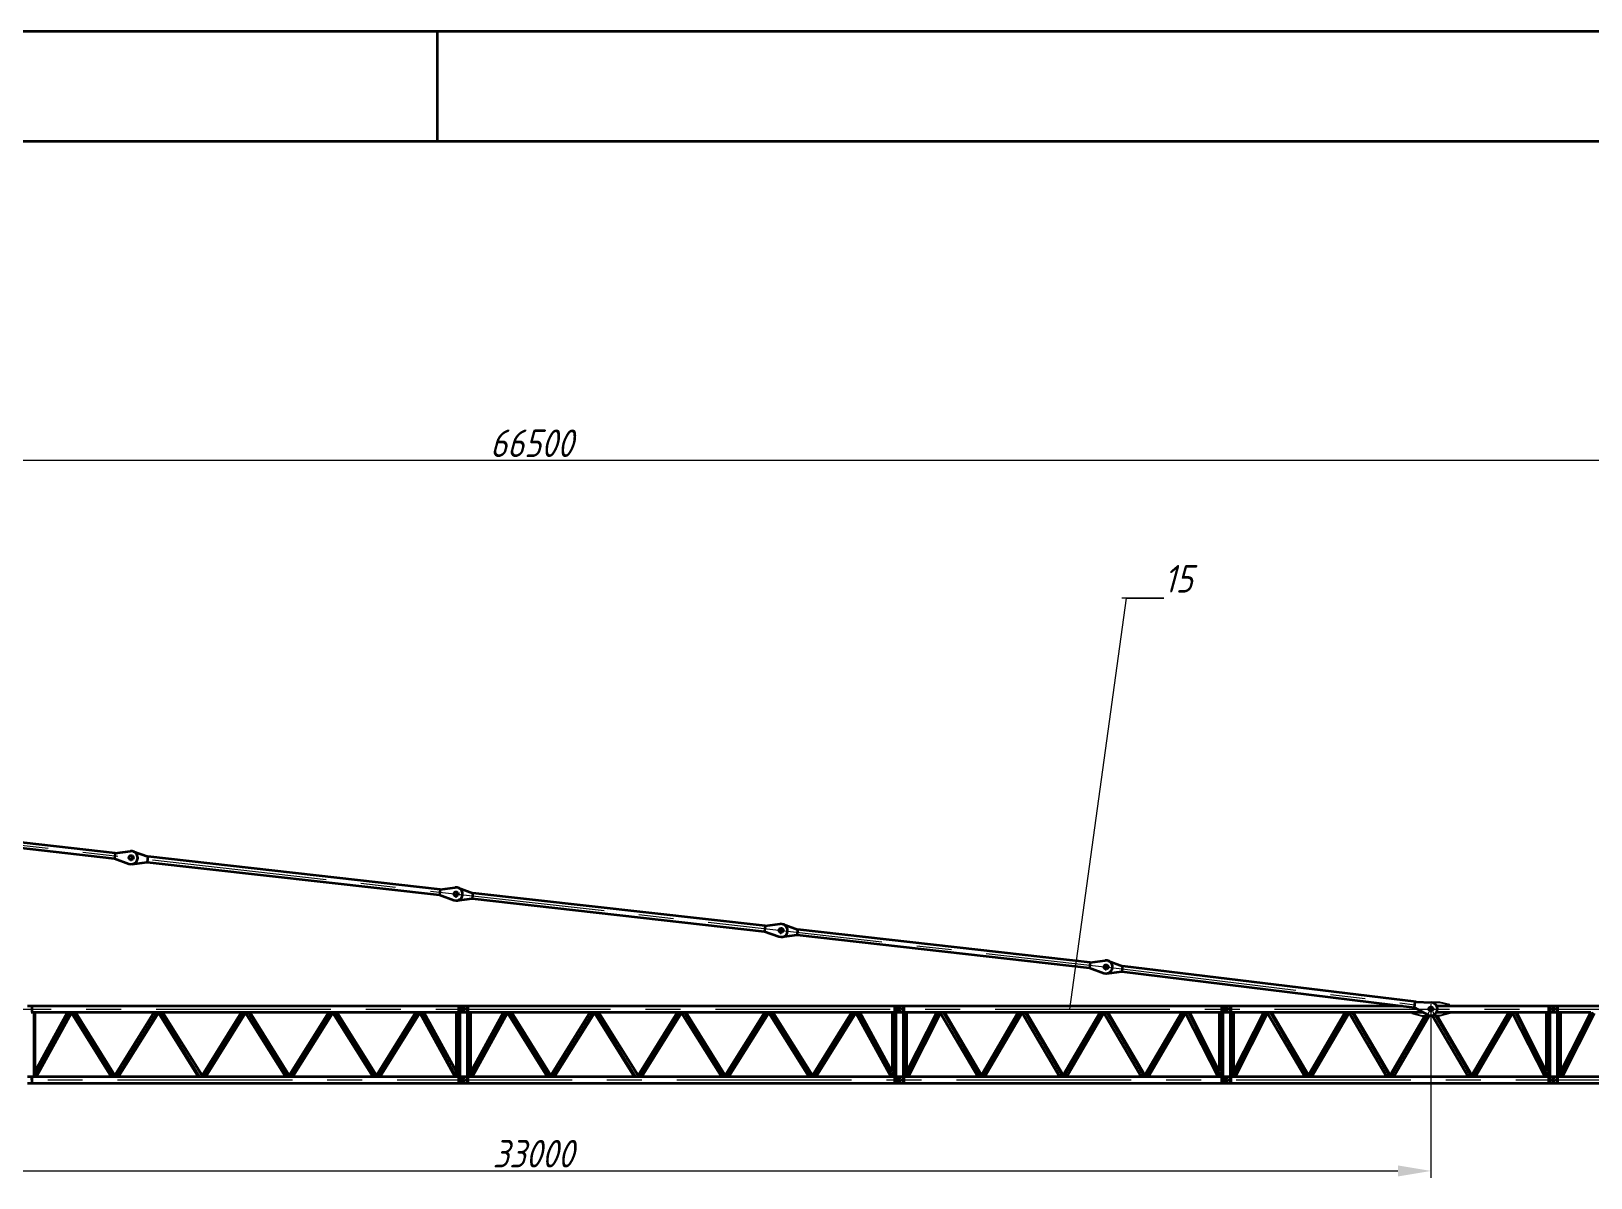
# Model space of a CAD drawing. Header units: millimetres. Extents: x 4452 to 5641, y -238 to 603.
# Drawn here: x 4972.5 to 5255.8, y 394.8 to 603 of the extents above; entities that cross this region are included whole.
import ezdxf
from ezdxf import colors
from ezdxf.entities.mleader import LeaderData, LeaderLine
from ezdxf.math import Vec2, Vec3

# ---------------------------------------------------------------- set-up
doc = ezdxf.new("R2010")
doc.units = ezdxf.units.MM
doc.linetypes.add('CENTER', pattern=[50.8, 31.75, -6.35, 6.35, -6.35])
for name, color, linetype, lineweight in [('EB0', 7, 'Continuous', 35), ('中心线层', 1, 'CENTER', 25), ('总内框线', 7, 'Continuous', 50), ('标注层', 3, 'Continuous', 25), ('粗实线', 7, 'Continuous', 50)]:
    doc.layers.add(name, color=color, linetype=linetype, lineweight=lineweight)
doc.styles.add('5号字', font='gbeitc.shx', dxfattribs={"height": 5, "bigfont": 'gbcbig.shx'})
doc.styles.get("Standard").update_dxf_attribs({"font": 'txt', "bigfont": 'gbcbig.shx'})
doc.dimstyles.new('ISO-25', dxfattribs={"dimtxt": 2.5, "dimasz": 2.5, "dimexe": 1.25, "dimexo": 0.625, "dimtad": 1, "dimtxsty": 'Standard', "dimcen": 2.5, "dimadec": 0, "dimazin": 0, "dimtfac": 1, "dimtmove": 0, "dimatfit": 3, "dimfxl": 1, "dimarcsym": 0})

# ---------------------------------------------------------------- blocks, each defined once
blk = doc.blocks.new('*D11')
at = {"layer": 'Defpoints', "color": 0, "transparency": 16777216}
for p in [(4734.22, 525.06), (4734.22, 412.53), (5392.64, 412.53)]:
    blk.add_point(p, dxfattribs=at)
at = {"layer": '标注层', "color": 0, "lineweight": -2, "transparency": 16777216}
for p, q in [((4734.22, 413.15), (4734.22, 526.31)), ((5386.64, 525.06), (4740.22, 525.06)), ((5392.64, 413.15), (5392.64, 526.31))]:
    blk.add_line(p, q, dxfattribs=at)
at = {"layer": '标注层', "color": 0, "transparency": 16777216}
for points in [[(4740.22, 526.06), (4740.22, 524.06), (4734.22, 525.06)], [(5386.64, 526.06), (5386.64, 524.06), (5392.64, 525.06)]]:
    blk.add_solid(points, dxfattribs=at)
at = {"layer": '标注层', "color": 0, "transparency": 16777216, "insert": (5063.43, 528.19), "char_height": 5, "attachment_point": 5, "style": '5号字'}
blk.add_mtext('66500', dxfattribs=at)
blk = doc.blocks.new('*D13')
at = {"layer": 'Defpoints', "color": 0, "transparency": 16777216}
for p in [(4900.63, 425.49), (5226.81, 425.4), (5226.81, 396)]:
    blk.add_point(p, dxfattribs=at)
at = {"layer": '标注层', "color": 0, "lineweight": -2, "transparency": 16777216}
for p, q in [((4900.63, 424.87), (4900.63, 394.75)), ((5226.81, 424.77), (5226.81, 394.75)), ((4906.63, 396), (5220.81, 396))]:
    blk.add_line(p, q, dxfattribs=at)
at = {"layer": '标注层', "color": 0, "transparency": 16777216}
for points in [[(4906.63, 397), (4906.63, 395), (4900.63, 396)], [(5220.81, 397), (5220.81, 395), (5226.81, 396)]]:
    blk.add_solid(points, dxfattribs=at)
at = {"layer": '标注层', "color": 0, "transparency": 16777216, "insert": (5063.72, 399.13), "char_height": 5, "attachment_point": 5, "style": '5号字'}
blk.add_mtext('33000', dxfattribs=at)
blk = doc.blocks.new('_None')

msp = doc.modelspace()

# ---------------------------------------------------------------- linework, layer by layer
at = {"layer": 'EB0', "color": 0}
for p, q in [((5226.289, 426.609), (5226.811, 426.608)), ((5228.424, 426.608), (5226.811, 426.608)), ((5230.239, 426.144), (5228.424, 426.608)), ((5230.239, 425.946), (5230.239, 426.148)), ((5223.382, 424.656), (5223.382, 424.857)), ((5223.382, 424.652), (5225.197, 424.188)), ((5225.197, 424.188), (5226.811, 424.188)), ((5228.424, 424.188), (5226.811, 424.188)), ((5230.239, 424.652), (5228.424, 424.188)), ((5230.239, 424.656), (5230.239, 424.857))]:
    msp.add_line(p, q, dxfattribs=at)
at = {"layer": '中心线层', "color": 0}
for p, q in [((4742.139, 480.812), (5170.732, 432.729)), ((4990.756, 453.497), (4990.616, 452.25)), ((5049.785, 446.874), (5049.645, 445.628)), ((5108.183, 439.747), (5109.43, 439.608)), ((5108.815, 440.252), (5108.675, 439.006)), ((5167.845, 433.63), (5167.705, 432.383)), ((5167.213, 433.125), (5168.459, 432.985)), ((5170.732, 432.73), (5223.864, 426.195)), ((4741.216, 425.4), (5386.696, 425.4)), ((5051.086, 424.806), (5051.086, 425.994)), ((5130.286, 424.806), (5130.286, 425.994)), ((5189.686, 424.806), (5189.686, 425.994)), ((5226.811, 426.266), (5226.811, 424.681)), ((5226.811, 426.266), (5226.811, 424.681)), ((5249.086, 424.806), (5249.086, 425.994)), ((4972.876, 424.855), (4972.876, 413.124)), ((4973.065, 413.124), (4979.474, 424.855)), ((4987.449, 413.124), (4980.189, 424.855)), ((4995.272, 424.855), (4988, 413.124)), ((5003.226, 413.124), (4996.029, 424.855)), ((5011.112, 424.855), (5003.849, 413.124)), ((5019.099, 413.124), (5011.869, 424.855)), ((5026.952, 424.855), (5019.683, 413.124)), ((5034.985, 413.124), (5027.709, 424.855)), ((5042.792, 424.855), (5035.505, 413.124)), ((5049.792, 413.169), (5043.463, 424.855)), ((5050.096, 424.855), (5050.096, 413.124)), ((5052.076, 424.855), (5052.076, 413.124)), ((5052.265, 413.124), (5058.674, 424.855)), ((5066.649, 413.124), (5059.389, 424.855)), ((5074.472, 424.855), (5067.2, 413.124)), ((5082.426, 413.124), (5075.229, 424.855)), ((5090.312, 424.855), (5083.049, 413.124)), ((5098.299, 413.124), (5091.069, 424.855)), ((5106.152, 424.855), (5098.883, 413.124)), ((5114.185, 413.124), (5106.909, 424.855)), ((5121.992, 424.855), (5114.705, 413.124)), ((5128.992, 413.169), (5122.663, 424.855)), ((5129.296, 424.855), (5129.296, 413.124)), ((5131.271, 424.855), (5131.271, 413.124)), ((5137.389, 424.855), (5131.509, 413.124)), ((5138.08, 424.855), (5144.883, 413.124)), ((5152.201, 424.855), (5145.35, 413.124)), ((5152.92, 424.855), (5159.727, 413.124)), ((5167.051, 424.855), (5160.2, 413.124)), ((5167.77, 424.855), (5174.577, 413.124)), ((5181.891, 424.855), (5175.069, 413.124)), ((5182.583, 424.855), (5188.445, 413.124)), ((5188.696, 424.855), (5188.696, 413.124)), ((5190.671, 424.855), (5190.671, 413.124)), ((5196.789, 424.855), (5190.909, 413.124)), ((5197.48, 424.855), (5204.283, 413.124)), ((5211.601, 424.855), (5204.75, 413.124)), ((5212.32, 424.855), (5219.127, 413.124)), ((5226.451, 424.855), (5219.6, 413.124)), ((5227.17, 424.855), (5233.977, 413.124)), ((5241.291, 424.855), (5234.469, 413.124)), ((5241.983, 424.855), (5247.845, 413.124)), ((5248.096, 424.855), (5248.096, 413.124)), ((5250.071, 424.855), (5250.071, 413.124)), ((5256.189, 424.855), (5250.309, 413.124)), ((4734.224, 412.53), (5372.432, 412.53)), ((5051.086, 411.936), (5051.086, 413.124)), ((5130.286, 411.936), (5130.286, 413.124)), ((5189.686, 411.936), (5189.686, 413.124)), ((5249.086, 411.936), (5249.086, 413.124))]:
    msp.add_line(p, q, dxfattribs=at)
at = {"layer": '总内框线', "color": 0}
for p, q in [((4451.853, 603.043), (5640.853, 603.043)), ((5046.353, 583.043), (5046.353, 603.043)), ((4476.853, 583.043), (5620.853, 583.043)), ((4987.796, 453.751), (4934.669, 459.711)), ((4934.558, 458.728), (4987.685, 452.768)), ((4987.796, 453.751), (4987.685, 452.768)), ((4987.796, 453.751), (4990.539, 454.107)), ((4991.102, 454.043), (4993.699, 453.089)), ((4987.685, 452.768), (4990.282, 451.813)), ((4990.844, 451.75), (4993.588, 452.105)), ((4993.699, 453.089), (4993.588, 452.105)), ((4993.588, 452.105), (5046.715, 446.145)), ((5046.825, 447.129), (4993.699, 453.089)), ((5046.825, 447.129), (5046.715, 446.145)), ((5046.715, 446.145), (5049.312, 445.191)), ((5046.825, 447.129), (5049.569, 447.484)), ((5049.874, 445.128), (5052.618, 445.483)), ((5050.131, 447.421), (5052.728, 446.467)), ((5052.728, 446.467), (5052.618, 445.483)), ((5052.618, 445.483), (5105.745, 439.523)), ((5105.855, 440.507), (5052.728, 446.467)), ((5105.855, 440.507), (5105.745, 439.523)), ((5105.745, 439.523), (5108.341, 438.569)), ((5105.855, 440.507), (5108.599, 440.862)), ((5109.161, 440.799), (5111.758, 439.845)), ((5111.758, 439.845), (5111.648, 438.861)), ((5164.885, 433.885), (5111.758, 439.845)), ((5108.904, 438.506), (5111.648, 438.861)), ((5111.648, 438.861), (5164.774, 432.901)), ((5164.885, 433.885), (5164.774, 432.901)), ((5164.885, 433.885), (5167.628, 434.24)), ((5168.191, 434.177), (5170.788, 433.222)), ((5164.774, 432.901), (5167.371, 431.946)), ((5167.933, 431.883), (5170.677, 432.239)), ((5170.788, 433.222), (5170.677, 432.239)), ((5051.086, 425.944), (4971.886, 425.944)), ((5130.286, 425.944), (5051.086, 425.944)), ((5189.686, 425.944), (5130.286, 425.944)), ((5221.625, 425.944), (5189.686, 425.944)), ((5223.8, 425.676), (5226.22, 424.369)), ((5224.092, 426.695), (5226.857, 426.587)), ((5249.086, 425.944), (5227.867, 425.944)), ((5308.486, 425.944), (5249.086, 425.944)), ((4979.114, 424.855), (4973.211, 414.028)), ((4973.222, 414.048), (4973.222, 424.855)), ((4973.222, 424.855), (4979.114, 424.855)), ((4973.507, 413.124), (4979.826, 424.713)), ((4979.826, 424.713), (4987.046, 413.124)), ((4987.726, 413.344), (4980.553, 424.855)), ((4980.553, 424.855), (4994.898, 424.855)), ((4994.898, 424.855), (4987.726, 413.344)), ((4988.405, 413.124), (4995.646, 424.745)), ((4995.646, 424.745), (5002.886, 413.124)), ((5003.566, 413.344), (4996.393, 424.855)), ((4996.393, 424.855), (5010.738, 424.855)), ((5010.738, 424.855), (5003.566, 413.344)), ((5004.245, 413.124), (5011.486, 424.745)), ((5011.486, 424.855), (5011.486, 424.745)), ((5011.486, 424.745), (5018.726, 413.124)), ((5019.406, 413.344), (5012.233, 424.855)), ((5012.233, 424.855), (5026.578, 424.855)), ((5026.578, 424.855), (5019.406, 413.344)), ((5020.085, 413.124), (5027.326, 424.745)), ((5027.326, 424.855), (5027.326, 424.745)), ((5027.326, 424.745), (5034.566, 413.124)), ((5035.246, 413.344), (5028.073, 424.855)), ((5028.073, 424.855), (5042.418, 424.855)), ((5042.418, 424.855), (5035.246, 413.344)), ((5035.925, 413.124), (5043.146, 424.713)), ((5043.146, 424.713), (5049.464, 413.124)), ((5049.76, 414.028), (5043.857, 424.855)), ((5043.857, 424.855), (5049.749, 424.855)), ((5049.749, 424.855), (5049.749, 414.048)), ((5050.442, 413.124), (5050.442, 424.855)), ((5050.442, 424.855), (5051.086, 424.855)), ((5051.086, 424.855), (5051.729, 424.855)), ((5051.729, 424.855), (5051.729, 413.124)), ((5058.314, 424.855), (5052.411, 414.028)), ((5052.422, 414.048), (5052.422, 424.855)), ((5052.422, 424.855), (5058.314, 424.855)), ((5052.707, 413.124), (5059.026, 424.713)), ((5059.026, 424.713), (5066.246, 413.124)), ((5066.926, 413.344), (5059.753, 424.855)), ((5059.753, 424.855), (5074.098, 424.855)), ((5074.098, 424.855), (5066.926, 413.344)), ((5067.605, 413.124), (5074.846, 424.745)), ((5074.846, 424.855), (5074.846, 424.745)), ((5074.846, 424.745), (5082.086, 413.124)), ((5082.766, 413.344), (5075.593, 424.855)), ((5075.593, 424.855), (5089.938, 424.855)), ((5089.938, 424.855), (5082.766, 413.344)), ((5083.445, 413.124), (5090.686, 424.745)), ((5090.686, 424.855), (5090.686, 424.745)), ((5090.686, 424.745), (5097.926, 413.124)), ((5098.606, 413.344), (5091.433, 424.855)), ((5091.433, 424.855), (5105.778, 424.855)), ((5105.778, 424.855), (5098.606, 413.344)), ((5099.285, 413.124), (5106.526, 424.745)), ((5106.526, 424.855), (5106.526, 424.745)), ((5106.526, 424.745), (5113.766, 413.124)), ((5114.446, 413.344), (5107.273, 424.855)), ((5107.273, 424.855), (5121.618, 424.855)), ((5121.618, 424.855), (5114.446, 413.344)), ((5115.125, 413.124), (5122.346, 424.713)), ((5122.346, 424.713), (5128.664, 413.124)), ((5128.96, 414.028), (5123.057, 424.855)), ((5123.057, 424.855), (5128.949, 424.855)), ((5128.949, 424.855), (5128.949, 414.048)), ((5129.642, 413.124), (5129.642, 424.855)), ((5129.642, 424.855), (5130.286, 424.855)), ((5130.286, 424.855), (5130.929, 424.855)), ((5130.929, 424.855), (5130.929, 413.124)), ((5137.047, 424.855), (5131.613, 414.121)), ((5131.622, 414.14), (5131.622, 424.855)), ((5131.622, 424.855), (5137.047, 424.855)), ((5131.884, 413.124), (5137.732, 424.676)), ((5137.732, 424.676), (5144.48, 413.124)), ((5145.136, 413.376), (5138.43, 424.855)), ((5138.43, 424.855), (5151.841, 424.855)), ((5151.841, 424.855), (5145.136, 413.376)), ((5145.791, 413.124), (5152.561, 424.713)), ((5152.561, 424.855), (5152.561, 424.713)), ((5152.561, 424.713), (5159.33, 413.124)), ((5159.986, 413.376), (5153.28, 424.855)), ((5153.28, 424.855), (5166.691, 424.855)), ((5166.691, 424.855), (5159.986, 413.376)), ((5160.641, 413.124), (5167.411, 424.713)), ((5167.411, 424.855), (5167.411, 424.713)), ((5167.411, 424.713), (5174.18, 413.124)), ((5174.836, 413.376), (5168.13, 424.855)), ((5168.13, 424.855), (5181.541, 424.855)), ((5181.541, 424.855), (5174.836, 413.376)), ((5175.491, 413.124), (5182.239, 424.676)), ((5182.239, 424.676), (5188.087, 413.124)), ((5188.359, 414.121), (5182.925, 424.855)), ((5182.925, 424.855), (5188.349, 424.855)), ((5188.349, 424.855), (5188.349, 414.14)), ((5189.042, 413.124), (5189.042, 424.855)), ((5189.042, 424.855), (5189.686, 424.855)), ((5189.686, 424.855), (5190.329, 424.855)), ((5190.329, 424.855), (5190.329, 413.124)), ((5196.447, 424.855), (5191.013, 414.121)), ((5191.022, 414.14), (5191.022, 424.855)), ((5191.022, 424.855), (5196.447, 424.855)), ((5191.284, 413.124), (5197.132, 424.676)), ((5197.132, 424.676), (5203.88, 413.124)), ((5204.536, 413.376), (5197.83, 424.855)), ((5197.83, 424.855), (5211.241, 424.855)), ((5211.241, 424.855), (5204.536, 413.376)), ((5205.191, 413.124), (5211.961, 424.713)), ((5211.961, 424.855), (5211.961, 424.713)), ((5211.961, 424.713), (5218.73, 413.124)), ((5219.386, 413.376), (5212.68, 424.855)), ((5212.68, 424.855), (5225.319, 424.855)), ((5225.701, 424.188), (5219.386, 413.376)), ((5220.041, 413.124), (5226.504, 424.188)), ((5227.117, 424.188), (5233.58, 413.124)), ((5227.867, 424.855), (5240.941, 424.855)), ((5234.236, 413.376), (5227.92, 424.188)), ((5240.941, 424.855), (5234.236, 413.376)), ((5234.891, 413.124), (5241.639, 424.676)), ((5241.639, 424.676), (5247.487, 413.124)), ((5247.759, 414.121), (5242.325, 424.855)), ((5242.325, 424.855), (5247.749, 424.855)), ((5247.749, 424.855), (5247.749, 414.14)), ((5248.442, 413.124), (5248.442, 424.855)), ((5248.442, 424.855), (5249.086, 424.855)), ((5249.086, 424.855), (5249.729, 424.855)), ((5249.729, 424.855), (5249.729, 413.124)), ((5255.847, 424.855), (5250.413, 414.121)), ((5250.422, 414.14), (5250.422, 424.855)), ((5250.422, 424.855), (5255.847, 424.855)), ((5250.684, 413.124), (5256.532, 424.676)), ((4971.886, 413.124), (5051.086, 413.124)), ((4971.886, 411.936), (5051.086, 411.936)), ((4987.726, 413.344), (4987.726, 413.124)), ((5003.566, 413.344), (5003.566, 413.124)), ((5035.246, 413.344), (5035.246, 413.124)), ((5051.086, 413.124), (5130.286, 413.124)), ((5051.086, 411.936), (5130.286, 411.936)), ((5066.926, 413.344), (5066.926, 413.124)), ((5082.766, 413.344), (5082.766, 413.124)), ((5098.606, 413.344), (5098.606, 413.124)), ((5114.446, 413.344), (5114.446, 413.124)), ((5130.286, 413.124), (5189.686, 413.124)), ((5130.286, 411.936), (5189.686, 411.936)), ((5145.136, 413.376), (5145.136, 413.124)), ((5159.986, 413.376), (5159.986, 413.124)), ((5174.836, 413.376), (5174.836, 413.124)), ((5189.686, 413.124), (5249.086, 413.124)), ((5189.686, 411.936), (5249.086, 411.936)), ((5204.536, 413.376), (5204.536, 413.124)), ((5219.386, 413.376), (5219.386, 413.124)), ((5234.236, 413.376), (5234.236, 413.124)), ((5249.086, 413.124), (5308.486, 413.124)), ((5249.086, 411.936), (5308.486, 411.936))]:
    msp.add_line(p, q, dxfattribs=at)
for centre in [(4990.692, 452.928), (5049.722, 446.306), (5108.751, 439.684), (5167.781, 433.062), (5226.811, 425.4), (5226.811, 425.4)]:
    msp.add_circle(centre, 0.396, dxfattribs=at)
for centre, start, end in [((4990.692, 452.928), 249.82295, 97.37507), ((5049.722, 446.306), 249.82295, 97.37507), ((5108.751, 439.684), 249.82295, 97.37507), ((5167.781, 433.062), 249.82295, 97.37507), ((5226.811, 425.4), 240.20952, 87.76164)]:
    msp.add_arc(centre, 1.188, start, end, dxfattribs=at)
for centre, major_axis, ratio, start_param, end_param in [((4979.806, 425.4), (-0.02, 0.687), 0.0078441, 3.1550353, 3.797475), ((5122.366, 425.4), (0.02, 0.687), 0.0078441, 2.4857103, 3.12815), ((5137.711, 425.4), (-0.022, 0.724), 0.007668, 3.1556728, 3.8611239), ((5182.261, 425.4), (0.022, 0.724), 0.007668, 2.4220614, 3.1275125), ((5241.661, 425.4), (0.022, 0.724), 0.007668, 2.4220614, 3.1275125), ((4972.876, 412.689), (0.344, 1.349), 0.0320725, 0.1251708, 1.2506751), ((5050.096, 412.689), (-0.344, 1.349), 0.0320725, 5.0325102, 6.1580145), ((5052.076, 412.689), (0.344, 1.349), 0.0320725, 0.1251708, 1.2506751), ((5129.296, 412.689), (-0.344, 1.349), 0.0320725, 5.0325102, 6.1580145), ((5131.276, 412.689), (0.344, 1.441), 0.0282917, 0.1179707, 1.2710792), ((5188.696, 412.689), (-0.344, 1.441), 0.0282917, 5.0121061, 6.1652146), ((5190.676, 412.689), (0.344, 1.441), 0.0282917, 0.1179707, 1.2710792), ((5248.096, 412.689), (-0.344, 1.441), 0.0282917, 5.0121061, 6.1652146), ((5250.076, 412.689), (0.344, 1.441), 0.0282917, 0.1179707, 1.2710792)]:
    msp.add_ellipse(centre, major_axis=major_axis, ratio=ratio, start_param=start_param, end_param=end_param, dxfattribs=at)
at = {"layer": '粗实线', "color": 0}
for p, q in [((5170.677, 432.239), (5223.8, 425.676)), ((5224.092, 426.695), (5170.788, 433.222)), ((5223.8, 425.676), (5223.928, 426.715)), ((4972.529, 424.855), (4973.213, 424.855)), ((4979.114, 424.855), (4980.553, 424.855)), ((4994.898, 424.855), (4996.393, 424.855)), ((4995.646, 424.745), (4995.646, 424.855)), ((5010.738, 424.855), (5012.233, 424.855)), ((5026.578, 424.855), (5028.073, 424.855)), ((5042.418, 424.855), (5043.857, 424.855)), ((5043.146, 424.713), (5043.146, 424.855)), ((5049.749, 424.855), (5050.442, 424.855)), ((5051.729, 424.855), (5052.413, 424.855)), ((5058.314, 424.855), (5059.753, 424.855)), ((5059.026, 424.713), (5059.026, 424.855)), ((5074.098, 424.855), (5075.593, 424.855)), ((5089.938, 424.855), (5091.433, 424.855)), ((5105.778, 424.855), (5107.273, 424.855)), ((5121.618, 424.855), (5123.057, 424.855)), ((5128.949, 424.855), (5129.642, 424.855)), ((5130.929, 424.855), (5131.613, 424.855)), ((5137.047, 424.855), (5138.43, 424.855)), ((5151.841, 424.855), (5153.28, 424.855)), ((5166.691, 424.855), (5168.13, 424.855)), ((5181.541, 424.855), (5182.98, 424.855)), ((5188.349, 424.855), (5189.042, 424.855)), ((5190.329, 424.855), (5191.013, 424.855)), ((5196.447, 424.855), (5197.885, 424.855)), ((5197.132, 424.676), (5197.132, 424.855)), ((5211.241, 424.855), (5212.68, 424.855)), ((5240.941, 424.855), (5242.38, 424.855)), ((5247.749, 424.855), (5248.442, 424.855)), ((5249.729, 424.855), (5250.413, 424.855))]:
    msp.add_line(p, q, dxfattribs=at)
at = {"layer": '粗实线', "color": 0, "lineweight": 50}
for p, q in [((4972.625, 425.944), (4972.625, 424.855)), ((5050.198, 424.855), (5050.198, 425.944)), ((5050.494, 425.944), (5050.494, 424.855)), ((5051.677, 425.944), (5051.677, 424.855)), ((5051.825, 425.944), (5051.825, 424.855)), ((5129.398, 424.855), (5129.398, 425.944)), ((5129.694, 425.944), (5129.694, 424.855)), ((5130.877, 425.944), (5130.877, 424.855)), ((5131.025, 425.944), (5131.025, 424.855)), ((5188.798, 424.855), (5188.798, 425.944)), ((5189.094, 425.944), (5189.094, 424.855)), ((5190.277, 425.944), (5190.277, 424.855)), ((5190.425, 425.944), (5190.425, 424.855)), ((5248.198, 424.855), (5248.198, 425.944)), ((5248.494, 425.944), (5248.494, 424.855)), ((5249.677, 425.944), (5249.677, 424.855)), ((5249.825, 425.944), (5249.825, 424.855)), ((4972.625, 412.53), (4972.625, 413.122)), ((4972.625, 413.122), (4972.625, 411.938)), ((5050.198, 411.938), (5050.198, 413.122)), ((5050.494, 413.122), (5050.494, 411.938)), ((5051.677, 413.122), (5051.677, 411.938)), ((5051.825, 412.53), (5051.825, 413.122)), ((5051.825, 413.122), (5051.825, 411.938)), ((5129.398, 411.938), (5129.398, 413.122)), ((5129.694, 413.122), (5129.694, 411.938)), ((5130.877, 413.122), (5130.877, 411.938)), ((5131.025, 412.53), (5131.025, 413.122)), ((5131.025, 413.122), (5131.025, 411.938)), ((5188.798, 411.938), (5188.798, 413.122)), ((5189.094, 413.122), (5189.094, 411.938)), ((5190.277, 413.122), (5190.277, 411.938)), ((5190.425, 412.53), (5190.425, 413.122)), ((5190.425, 413.122), (5190.425, 411.938)), ((5248.198, 411.938), (5248.198, 413.122)), ((5248.494, 413.122), (5248.494, 411.938)), ((5249.677, 413.122), (5249.677, 411.938)), ((5249.825, 412.53), (5249.825, 413.122)), ((5249.825, 413.122), (5249.825, 411.938))]:
    msp.add_line(p, q, dxfattribs=at)
for centre in [(5051.086, 425.4), (5130.286, 425.4), (5189.686, 425.4), (5249.086, 425.4), (5051.086, 412.53), (5130.286, 412.53), (5189.686, 412.53), (5249.086, 412.53)]:
    msp.add_circle(centre, 0.222, dxfattribs=at)

# ---------------------------------------------------------------- dimensions: what is measured, and where the dimension line sits
at = {"layer": '标注层', "color": 0}
for base, p1, p2, text, picture, middle in [((4734.224, 525.064), (5392.636, 412.53), (4734.224, 412.53), '66500', '*D11', (5063.43, 528.189)), ((5226.811, 396), (4900.626, 425.491), (5226.811, 425.4), '33000', '*D13', (5063.718, 399.125))]:
    dim = msp.add_linear_dim(base=base, p1=p1, p2=p2, text=text, dimstyle='ISO-25', override={"dimasz": 6, "dimtxsty": '5号字'}, dxfattribs=at)
    dim.commit()
    dim.dimension.update_dxf_attribs({"geometry": picture, "text_midpoint": middle})

# ---------------------------------------------------------------- leaders
ml = msp.add_multileader_mtext('Standard', dxfattribs=at)
ml.set_content('15', style='5号字')
ml.set_leader_properties()
ml.set_arrow_properties(name='NONE')
ml.build(insert=Vec2(0, 0))
ml.multileader.update_dxf_attribs({"text_left_attachment_type": 6, "text_right_attachment_type": 6, "dogleg_length": 0.36, "arrow_head_size": 5.998})
ctx = ml.context
ctx.base_point, ctx.char_height, ctx.arrow_head_size, ctx.landing_gap_size, ctx.plane_origin = Vec3(5178.276, 500.064), 5, 5.998, 0, Vec3(5146.129, 536.435)
ctx.left_attachment, ctx.right_attachment = 6, 6
notes = []
notes.append((ctx, [(1, (1, 1, 0), (5171.499, 500.064), (1, 0), 6.777, [(0, [(5161.183, 425.4)], 0, [])])]))
ctx.mtext.insert, ctx.mtext.flow_direction = Vec3(5178.276, 506.064), 5
for ctx, leaders in notes:
    for number, flags, end, landing, length, lines in leaders:
        leader = LeaderData()
        leader.index, (leader.has_last_leader_line, leader.has_dogleg_vector, leader.attachment_direction) = number, flags
        leader.last_leader_point, leader.dogleg_vector, leader.dogleg_length = Vec3(end), Vec3(landing), length
        for number, points, colour, breaks in lines:
            line = LeaderLine()
            line.index, line.vertices, line.color, line.breaks = number, Vec3.list(points), colors.encode_raw_color(colour), breaks
            leader.lines.append(line)
        ctx.leaders.append(leader)

doc.saveas('drawing.dxf')
